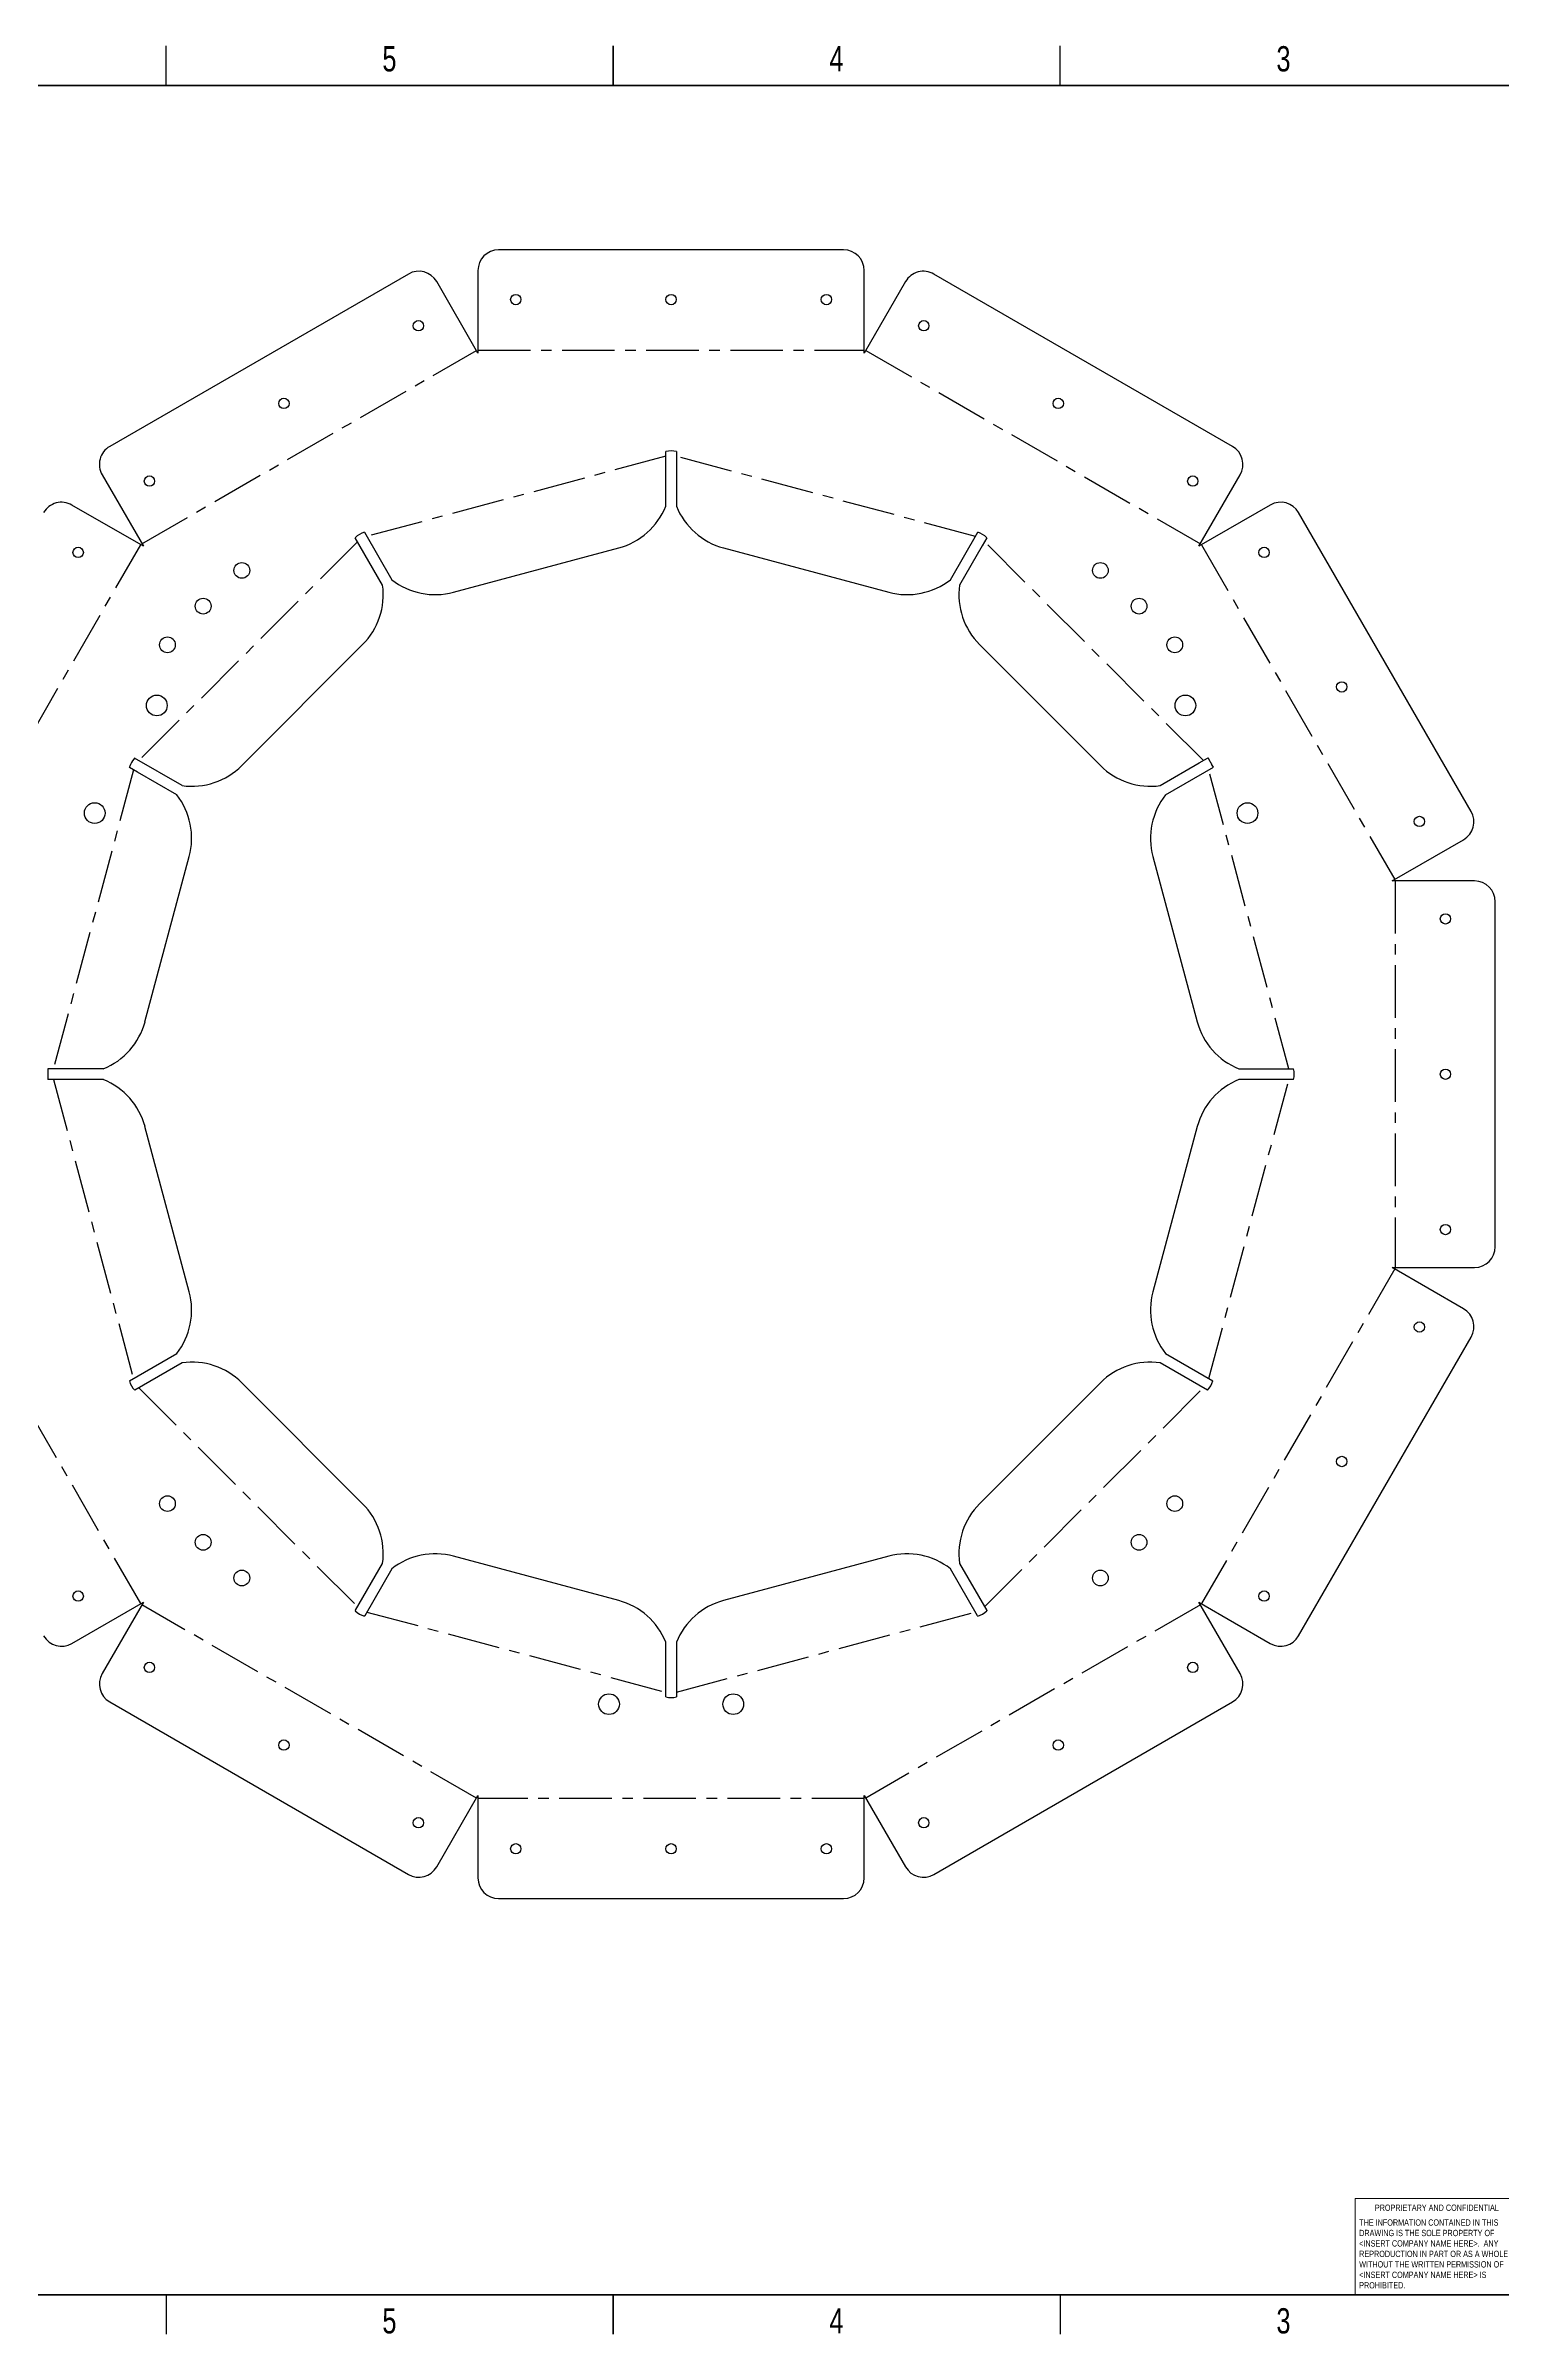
# Model space of a CAD drawing. Header units: millimetres. Extents: x 3 to 860, y 3 to 556.
# Drawn here: x 295 to 646, y 3 to 556 of the extents above; entities that cross this region are included whole.
import ezdxf

# ---------------------------------------------------------------- set-up
doc = ezdxf.new("R2010")
doc.units = ezdxf.units.MM
doc.linetypes.add('CENTERX2', pattern=[20.32, 12.7, -2.54, 2.54, -2.54])
doc.styles.add('SLDTEXTSTYLE0', font='TXT', dxfattribs={"width": 0.75})

# ---------------------------------------------------------------- blocks, each defined once
blk = doc.blocks.new('SW_NOTE_2')
at = {"color": 0, "linetype": 'Continuous', "lineweight": 0, "char_height": 1.524, "attachment_point": 1, "style": 'SLDTEXTSTYLE0'}
for s, insert in [('THE INFORMATION CONTAINED IN THIS', (0, 1.96)), ('<INSERT COMPANY NAME HERE>.  ANY', (0, -3.08)), ('DRAWING IS THE SOLE PROPERTY OF', (0, -0.56)), ('WITHOUT THE WRITTEN PERMISSION OF', (0, -8.13)), ('<INSERT COMPANY NAME HERE> IS', (0, -10.66)), ('REPRODUCTION IN PART OR AS A WHOLE', (0, -5.61)), ('PROHIBITED.', (0, -13.18))]:
    blk.add_mtext(s, dxfattribs=dict(at, insert=insert))

msp = doc.modelspace()

# ---------------------------------------------------------------- linework, layer by layer
at = {"color": 7, "linetype": 'Continuous', "lineweight": 25}
for p, q in [((323.85, 546.1), (323.85, 555.62)), ((431.8, 555.62), (431.8, 546.1)), ((431.8, 546.1), (431.8, 555.62)), ((539.75, 546.1), (539.75, 555.62)), ((487.43, 506.39), (404.13, 506.39)), ((382.34, 500.55), (310.2, 458.9)), ((399.13, 481.47), (389.17, 498.72)), ((399.13, 501.39), (399.13, 481.47)), ((492.43, 481.47), (492.43, 501.39)), ((502.39, 498.72), (492.43, 481.47)), ((581.37, 458.9), (509.23, 500.55)), ((444.51, 457.59), (444.49, 457.68)), ((444.49, 457.59), (444.51, 457.59)), ((444.49, 444.48), (444.49, 457.59)), ((447.08, 457.68), (447.05, 457.59)), ((447.05, 457.59), (447.08, 457.59)), ((447.08, 457.59), (447.08, 444.48)), ((308.37, 452.07), (318.33, 434.82)), ((573.23, 434.82), (583.2, 452.07)), ((318.33, 434.82), (301.08, 444.78)), ((590.49, 444.78), (573.23, 434.82)), ((638.97, 370.81), (597.32, 442.95)), ((376.11, 425.46), (369.51, 436.89)), ((371.75, 438.19), (378.35, 426.76)), ((513.22, 426.76), (519.82, 438.19)), ((522.06, 436.89), (520.92, 434.93)), ((393.22, 423.73), (433.12, 434.42)), ((458.44, 434.42), (498.34, 423.73)), ((520.92, 434.93), (515.46, 425.46)), ((342.08, 381.86), (371.29, 411.07)), ((520.27, 411.07), (549.48, 381.86)), ((315.06, 381.72), (314.9, 381.44)), ((314.96, 381.4), (314.9, 381.44)), ((316.93, 380.27), (314.96, 381.4)), ((316.19, 383.68), (316.03, 383.4)), ((327.69, 377.04), (316.19, 383.68)), ((563.88, 377.04), (573.34, 382.51)), ((565.17, 374.8), (576.73, 381.48)), ((573.34, 382.51), (575.31, 383.64)), ((575.31, 383.64), (575.44, 383.72)), ((575.85, 383), (575.44, 383.72)), ((576.73, 381.48), (576.32, 382.19)), ((326.39, 374.8), (316.93, 380.27)), ((318.73, 320.03), (329.42, 359.93)), ((562.14, 359.93), (572.83, 320.03)), ((619.88, 354.02), (637.14, 363.98)), ((639.81, 354.02), (619.88, 354.02)), ((644.81, 265.72), (644.81, 349.02)), ((308.67, 308.66), (295.28, 308.66)), ((295.28, 308.66), (295.28, 306.07)), ((308.67, 306.07), (295.28, 306.07)), ((582.9, 308.66), (596.1, 308.66)), ((596.1, 306.07), (582.9, 306.07)), ((329.42, 254.81), (318.73, 294.71)), ((572.83, 294.71), (562.14, 254.81)), ((619.88, 260.72), (639.81, 260.72)), ((637.14, 250.75), (619.88, 260.72)), ((597.32, 171.78), (638.97, 243.92)), ((314.96, 233.33), (326.39, 239.93)), ((327.69, 237.69), (316.26, 231.09)), ((575.31, 231.09), (563.88, 237.69)), ((565.17, 239.93), (576.61, 233.33)), ((371.29, 203.67), (342.08, 232.88)), ((549.48, 232.88), (520.27, 203.67)), ((369.57, 177.95), (376.11, 189.27)), ((378.35, 187.97), (371.81, 176.65)), ((433.12, 180.31), (393.22, 191.01)), ((498.34, 191.01), (458.44, 180.31)), ((519.79, 176.6), (513.22, 187.97)), ((515.46, 189.27), (522.03, 177.89)), ((301.08, 169.95), (318.33, 179.92)), ((318.33, 179.92), (308.37, 162.66)), ((369.51, 177.84), (369.6, 177.93)), ((369.6, 177.93), (369.57, 177.95)), ((522.03, 177.89), (522.02, 177.88)), ((522.02, 177.88), (522.06, 177.84)), ((573.23, 179.92), (590.49, 169.95)), ((583.2, 162.66), (573.23, 179.92)), ((371.78, 176.67), (371.75, 176.54)), ((371.81, 176.65), (371.78, 176.67)), ((519.8, 176.6), (519.79, 176.6)), ((519.82, 176.54), (519.8, 176.6)), ((444.49, 157.05), (444.49, 170.25)), ((447.08, 170.25), (447.08, 157.05)), ((310.2, 155.83), (382.34, 114.18)), ((509.23, 114.18), (581.37, 155.83)), ((389.17, 116.01), (399.13, 133.26)), ((399.13, 133.26), (399.13, 113.34)), ((492.43, 133.26), (502.39, 116.01)), ((492.43, 113.34), (492.43, 133.26)), ((404.13, 108.34), (487.43, 108.34)), ((323.85, 12.7), (323.85, 3.17)), ((431.8, 3.17), (431.8, 12.7)), ((431.8, 12.7), (431.8, 3.17)), ((539.75, 12.7), (539.75, 3.17))]:
    msp.add_line(p, q, dxfattribs=at)
at = {"color": 7, "linetype": 'Continuous', "lineweight": 50}
for p, q in [((12.7, 546.1), (850.9, 546.1)), ((850.9, 12.7), (12.7, 12.7))]:
    msp.add_line(p, q, dxfattribs=at)
at = {"color": 7, "linetype": 'CENTERX2'}
for p, q in [((317.97, 435.45), (398.77, 482.1)), ((399.13, 482.2), (492.43, 482.2)), ((492.8, 482.1), (573.6, 435.45)), ((444.49, 456.54), (372.32, 437.2)), ((519.25, 437.2), (447.08, 456.54)), ((271.05, 354.38), (317.7, 435.18)), ((370.07, 435.91), (317.24, 383.08)), ((574.33, 383.08), (521.49, 435.91)), ((573.87, 435.18), (620.52, 354.38)), ((315.94, 380.83), (296.61, 308.66)), ((594.96, 308.66), (575.62, 380.83)), ((620.62, 354.02), (620.62, 260.72)), ((296.61, 306.07), (315.94, 233.9)), ((575.62, 233.9), (594.96, 306.07)), ((317.7, 179.55), (271.05, 260.35)), ((620.52, 260.35), (573.87, 179.55)), ((317.24, 231.66), (370.07, 178.82)), ((521.49, 178.82), (574.33, 231.66)), ((398.77, 132.63), (317.97, 179.28)), ((372.32, 177.53), (444.49, 158.19)), ((447.08, 158.19), (519.25, 177.53)), ((573.6, 179.28), (492.8, 132.63)), ((492.43, 132.53), (399.13, 132.53))]:
    msp.add_line(p, q, dxfattribs=at)
at = {"color": 7, "linetype": 'Continuous', "lineweight": 18}
for p in [(610.97, 12.7), (652.55, 35.92)]:
    msp.add_line(p, (610.97, 35.92), dxfattribs=at)
at = {"color": 7, "linetype": 'Continuous', "lineweight": 25}
for centre, radius in [((408.28, 494.37), 1.25), ((445.78, 494.37), 1.25), ((483.28, 494.37), 1.25), ((384.76, 488.06), 1.25), ((506.81, 488.06), 1.25), ((352.28, 469.31), 1.25), ((539.28, 469.31), 1.25), ((319.81, 450.56), 1.25), ((571.76, 450.56), 1.25), ((302.59, 433.34), 1.25), ((588.98, 433.34), 1.25), ((342.12, 428.99), 1.9), ((549.45, 428.99), 1.9), ((332.78, 420.37), 1.9), ((558.79, 420.37), 1.9), ((324.15, 411.03), 1.9), ((567.41, 411.03), 1.9), ((321.58, 396.39), 2.5), ((569.98, 396.39), 2.5), ((607.73, 400.87), 1.25), ((306.58, 370.41), 2.5), ((584.98, 370.41), 2.5), ((626.48, 368.39), 1.25), ((632.78, 344.87), 1.25), ((632.78, 307.37), 1.25), ((632.78, 269.87), 1.25), ((626.48, 246.34), 1.25), ((607.73, 213.87), 1.25), ((324.15, 203.7), 1.9), ((567.41, 203.7), 1.9), ((332.78, 194.36), 1.9), ((558.79, 194.36), 1.9), ((302.59, 181.39), 1.25), ((342.12, 185.74), 1.9), ((549.45, 185.74), 1.9), ((588.98, 181.39), 1.25), ((319.81, 164.17), 1.25), ((571.76, 164.17), 1.25), ((430.78, 155.29), 2.5), ((460.78, 155.29), 2.5), ((352.28, 145.42), 1.25), ((539.28, 145.42), 1.25), ((384.76, 126.67), 1.25), ((506.81, 126.67), 1.25), ((408.28, 120.37), 1.25), ((445.78, 120.37), 1.25), ((483.28, 120.37), 1.25)]:
    msp.add_circle(centre, radius, dxfattribs=at)
for centre, radius, start, end in [((404.13, 501.39), 5, 90, 180), ((487.43, 501.39), 5, 0, 90), ((384.84, 496.22), 5, 30, 120), ((506.73, 496.22), 5, 60, 150), ((312.7, 454.57), 5, 120, 210), ((578.87, 454.57), 5, 330, 60), ((445.78, 452.85), 5, 75, 105), ((298.58, 440.45), 5, 60, 150), ((428.72, 450.84), 17, 285, 338.0403), ((462.84, 450.84), 17, 201.9597, 255), ((592.99, 440.45), 5, 30, 120), ((373.04, 433.36), 5, 105, 135), ((518.52, 433.36), 5, 45, 75), ((359.27, 423.09), 17, 315, 8.0403), ((388.82, 440.15), 17, 231.9597, 285), ((502.74, 440.15), 17, 255, 308.0403), ((532.29, 423.09), 17, 171.9597, 225), ((319.79, 380.11), 5, 138.8122, 161.1878), ((330.06, 393.88), 17, 261.9597, 315), ((561.5, 393.88), 17, 225, 278.0403), ((571.78, 380.11), 5, 24.6219, 35.3781), ((313, 364.33), 17, 345, 38.0403), ((578.56, 364.33), 17, 141.9597, 195), ((634.64, 368.31), 5, 300, 30), ((639.81, 349.02), 5, 0, 90), ((302.31, 324.43), 17, 291.9597, 345), ((589.25, 324.43), 17, 195, 248.0403), ((302.31, 290.31), 17, 15, 68.0403), ((589.25, 290.31), 17, 111.9597, 165), ((591.27, 307.37), 5, 345, 15), ((639.81, 265.72), 5, 270, 0), ((313, 250.41), 17, 321.9597, 15), ((578.56, 250.41), 17, 165, 218.0403), ((634.64, 246.42), 5, 330, 60), ((330.06, 220.86), 17, 45, 98.0403), ((561.5, 220.86), 17, 81.9597, 135), ((319.79, 234.62), 5, 195, 225), ((571.78, 234.62), 5, 315, 345), ((359.27, 191.65), 17, 351.9597, 45), ((532.29, 191.65), 17, 135, 188.0403), ((388.82, 174.59), 17, 75, 128.0403), ((502.74, 174.59), 17, 51.9597, 105), ((373.04, 181.37), 5, 225, 255), ((428.72, 163.89), 17, 21.9597, 75), ((462.84, 163.89), 17, 105, 158.0403), ((518.52, 181.37), 5, 285, 315), ((298.58, 174.28), 5, 210, 300), ((592.99, 174.28), 5, 240, 330), ((312.7, 160.16), 5, 150, 240), ((578.87, 160.16), 5, 300, 30), ((445.78, 161.88), 5, 255, 285), ((384.84, 118.51), 5, 240, 330), ((404.13, 113.34), 5, 180, 270), ((487.43, 113.34), 5, 270, 0), ((506.73, 118.51), 5, 210, 300)]:
    msp.add_arc(centre, radius, start, end, dxfattribs=at)

# ---------------------------------------------------------------- block references
at = {"color": 7, "linetype": 'Continuous', "lineweight": 0}
msp.add_blockref('SW_NOTE_2', (611.95, 28.94), dxfattribs=at)

# ---------------------------------------------------------------- texts
at = {"color": 7, "linetype": 'Continuous', "lineweight": 0, "style": 'SLDTEXTSTYLE0'}
for s, insert, char_height, attachment_point in [('5', (377.76, 555.56), 6.1, 2), ('4', (485.71, 555.56), 6.1, 2), ('3', (593.66, 555.56), 6.1, 2), ('PROPRIETARY AND CONFIDENTIAL', (615.73, 34.48), 1.524, 1), ('5', (377.76, 9.46), 6.1, 2), ('4', (485.71, 9.46), 6.1, 2), ('3', (593.66, 9.46), 6.1, 2)]:
    msp.add_mtext(s, dxfattribs=dict(at, insert=insert, char_height=char_height, attachment_point=attachment_point))

doc.saveas('drawing.dxf')
